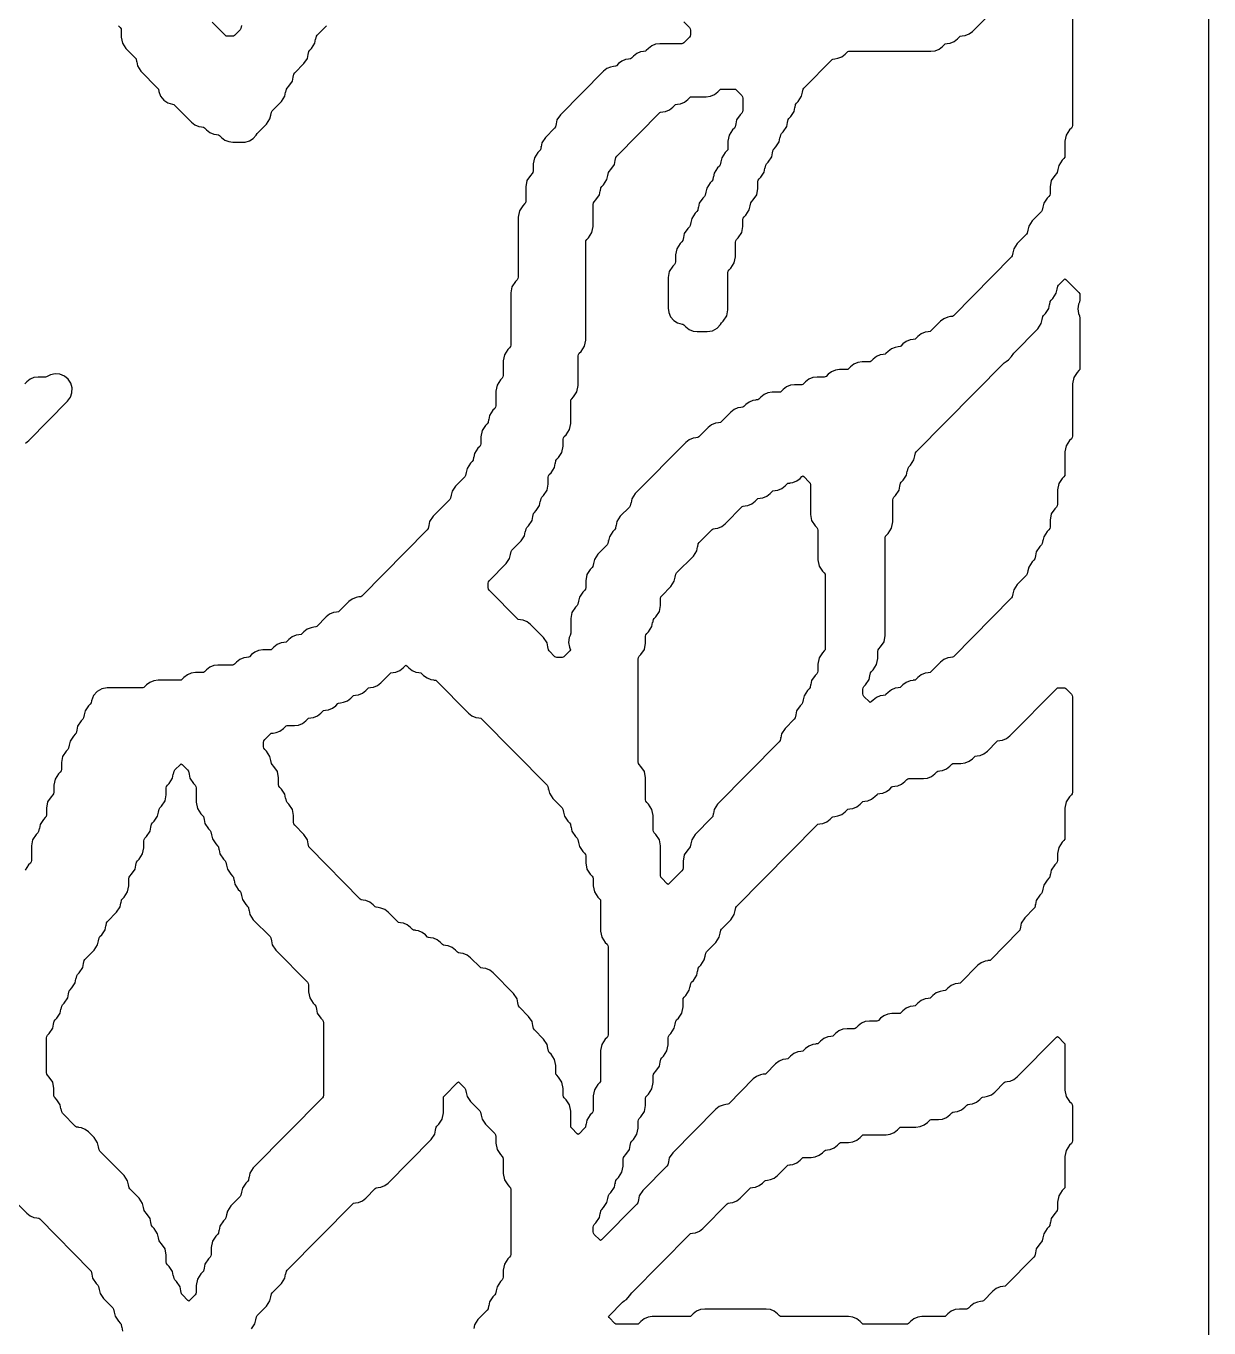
# Model space of a CAD drawing. Header units: millimetres. Extents: x 10 to 410, y 18 to 283.
# Drawn here: x 174.59 to 211.27, y 185.72 to 226.07 of the extents above; entities that cross this region are included whole.
import ezdxf

# ---------------------------------------------------------------- set-up
doc = ezdxf.new("R2010")
doc.units = ezdxf.units.MM
doc.layers.add('CUT', color=1, linetype='Continuous')

msp = doc.modelspace()

# ---------------------------------------------------------------- linework, layer by layer
at = {"layer": 'CUT'}
for points in [[(190.134, 157), (198.134, 157), (198.134, 160), (211.2679, 160), (211.2679, 280), (198.134, 280), (198.134, 283), (190.134, 283), (190.134, 280), (169.134, 280), (169.134, 283), (161.134, 283), (161.134, 280), (148, 280), (148, 160), (161.134, 160), (161.134, 157), (169.134, 157), (169.134, 160), (190.134, 160)], [(200.7748, 206.0257), (200.8002, 206.0641), (200.8536, 206.118), (200.9605, 206.2796), (200.9981, 206.4696), (200.9981, 206.6849), (201.007, 206.7301), (201.0324, 206.7685), (201.0858, 206.8224), (201.1927, 206.984), (201.2303, 207.174), (201.2303, 210.2069), (201.2392, 210.2521), (201.2647, 210.2905), (201.318, 210.3445), (201.425, 210.506), (201.4625, 210.6961), (201.4625, 211.3809), (201.4714, 211.4261), (201.4969, 211.4645), (201.5502, 211.5185), (201.6572, 211.68), (201.6815, 211.8032), (201.6852, 211.8025), (201.7036, 211.8957), (201.7291, 211.9341), (201.7824, 211.9881), (201.8894, 212.1496), (201.9137, 212.2728), (201.9175, 212.2721), (201.9359, 212.3653), (201.9613, 212.4037), (202.0147, 212.4577), (202.1216, 212.6192), (202.146, 212.7424), (202.1497, 212.7417), (202.1681, 212.8349), (202.1935, 212.8733), (204.9226, 215.6327), (204.9752, 215.6735), (205.0488, 215.7179), (205.1472, 215.8273), (205.2124, 215.9258), (205.9624, 216.6841), (206.0693, 216.8456), (206.0937, 216.9689), (206.0974, 216.9681), (206.1158, 217.0613), (206.1412, 217.0998), (206.1946, 217.1537), (206.3015, 217.3152), (206.3259, 217.4385), (206.3296, 217.4377), (206.348, 217.5309), (206.3735, 217.5694), (206.4268, 217.6233), (206.5338, 217.7848), (206.5581, 217.9081), (206.5618, 217.9073), (206.5802, 218.0005), (206.6057, 218.039), (206.7756, 218.2108), (206.8035, 218.2313), (206.8314, 218.2108), (207.2336, 217.8042), (207.259, 217.7657), (207.2679, 217.7205), (207.2679, 217.5835), (207.2537, 217.5116), (207.222, 217.4439), (207.2008, 217.2998), (207.222, 217.1556), (207.2537, 217.088), (207.2679, 217.0161), (207.2679, 215.4703), (207.259, 215.4251), (207.2336, 215.3866), (207.1802, 215.3327), (207.0733, 215.1712), (207.0357, 214.9811), (207.0357, 213.3571), (207.0268, 213.3118), (207.0013, 213.2734), (206.948, 213.2195), (206.841, 213.058), (206.8035, 212.8679), (206.8035, 212.1831), (206.7946, 212.1378), (206.7691, 212.0994), (206.7158, 212.0455), (206.6088, 211.8839), (206.5713, 211.6939), (206.5713, 211.2439), (206.5624, 211.1986), (206.5369, 211.1602), (206.4836, 211.1063), (206.3766, 210.9447), (206.3391, 210.7547), (206.3391, 210.5395), (206.3301, 210.4942), (206.3047, 210.4558), (206.2514, 210.4019), (206.1444, 210.2403), (206.1201, 210.1171), (206.1163, 210.1178), (206.0979, 210.0246), (206.0725, 209.9862), (206.0191, 209.9323), (205.9122, 209.7707), (205.8878, 209.6475), (205.8841, 209.6482), (205.8657, 209.555), (205.8403, 209.5166), (205.7869, 209.4627), (205.68, 209.3011), (205.6556, 209.1779), (205.6519, 209.1786), (205.6335, 209.0854), (205.608, 209.047), (205.3225, 208.7583), (205.2155, 208.5967), (205.1912, 208.4735), (205.1875, 208.4742), (205.1691, 208.381), (205.1436, 208.3426), (203.3434, 206.5224), (203.3185, 206.5031), (203.2545, 206.4946), (203.2547, 206.4934), (203.1664, 206.4817), (203.0452, 206.431), (202.9412, 206.3505), (202.6468, 206.0528), (202.6219, 206.0335), (202.5579, 206.025), (202.558, 206.0238), (202.4698, 206.0121), (202.3485, 205.9614), (202.2446, 205.8809), (202.1824, 205.818), (202.1574, 205.7987), (202.0934, 205.7902), (202.0936, 205.789), (202.0054, 205.7773), (201.8841, 205.7266), (201.7802, 205.6461), (201.7179, 205.5832), (201.693, 205.5639), (201.629, 205.5554), (201.6292, 205.5542), (201.5409, 205.5425), (201.4196, 205.4918), (201.3157, 205.4113), (201.2535, 205.3484), (201.2285, 205.3291), (201.1646, 205.3206), (201.1647, 205.3194), (201.0765, 205.3077), (200.9552, 205.257), (200.8513, 205.1765), (200.7937, 205.1183), (200.7658, 205.0979), (200.738, 205.1183), (200.568, 205.2902), (200.5426, 205.3286), (200.5336, 205.3738), (200.5336, 205.5109), (200.5426, 205.5561), (200.568, 205.5945), (200.6213, 205.6484), (200.7283, 205.81), (200.7526, 205.9332), (200.7564, 205.9325)], [(194.0404, 207.6693), (194.0659, 207.7077), (194.1192, 207.7617), (194.2262, 207.9232), (194.2637, 208.1132), (194.2637, 208.3285), (194.2727, 208.3737), (194.2981, 208.4121), (194.5837, 208.7009), (194.6906, 208.8624), (194.715, 208.9856), (194.7187, 208.9849), (194.7371, 209.0781), (194.7625, 209.1165), (195.2803, 209.6401), (195.3873, 209.8016), (195.4116, 209.9248), (195.4153, 209.9241), (195.4337, 210.0173), (195.4592, 210.0557), (195.866, 210.4671), (195.891, 210.4864), (195.955, 210.4949), (195.9548, 210.4961), (196.043, 210.5078), (196.1643, 210.5585), (196.2682, 210.639), (196.7949, 211.1715), (196.8199, 211.1908), (196.8838, 211.1993), (196.8837, 211.2005), (196.9719, 211.2122), (197.0932, 211.2629), (197.1971, 211.3434), (197.2594, 211.4063), (197.2843, 211.4256), (197.3483, 211.4341), (197.3481, 211.4353), (197.4364, 211.447), (197.5576, 211.4977), (197.6616, 211.5782), (197.7238, 211.6411), (197.7487, 211.6604), (197.8127, 211.6689), (197.8126, 211.6701), (197.9008, 211.6818), (198.0221, 211.7325), (198.126, 211.813), (198.1882, 211.8759), (198.2132, 211.8952), (198.2772, 211.9037), (198.277, 211.9049), (198.3652, 211.9166), (198.4865, 211.9673), (198.5904, 212.0478), (198.648, 212.106), (198.6759, 212.1264), (198.7037, 212.106), (198.8737, 211.9341), (198.8992, 211.8957), (198.9081, 211.8505), (198.9081, 210.9309), (198.9456, 210.7408), (199.0526, 210.5793), (199.1059, 210.5253), (199.1314, 210.4869), (199.1403, 210.4417), (199.1403, 209.5221), (199.1778, 209.332), (199.2848, 209.1705), (199.3381, 209.1165), (199.3636, 209.0781), (199.3725, 209.0329), (199.3725, 206.7826), (199.3636, 206.7374), (199.3381, 206.699), (199.2848, 206.6451), (199.1778, 206.4835), (199.1403, 206.2935), (199.1403, 206.0782), (199.1314, 206.033), (199.1059, 205.9946), (199.0526, 205.9407), (198.9456, 205.7791), (198.9213, 205.6559), (198.9176, 205.6566), (198.8992, 205.5634), (198.8737, 205.525), (198.8204, 205.4711), (198.7134, 205.3095), (198.6891, 205.1863), (198.6853, 205.187), (198.6669, 205.0938), (198.6415, 205.0554), (198.5882, 205.0014), (198.4812, 204.8399), (198.4569, 204.7167), (198.4531, 204.7174), (198.4347, 204.6242), (198.4093, 204.5858), (198.1237, 204.297), (198.0168, 204.1355), (197.9924, 204.0123), (197.9887, 204.013), (197.9703, 203.9198), (197.9448, 203.8814), (196.0338, 201.949), (195.9268, 201.7875), (195.9024, 201.6643), (195.8987, 201.665), (195.8803, 201.5718), (195.8549, 201.5334), (195.3371, 201.0098), (195.2301, 200.8483), (195.2058, 200.7251), (195.2021, 200.7258), (195.1837, 200.6326), (195.1582, 200.5942), (195.1049, 200.5402), (194.9979, 200.3787), (194.9604, 200.1886), (194.9604, 199.9734), (194.9514, 199.9282), (194.926, 199.8898), (194.5238, 199.4831), (194.4959, 199.4627), (194.4681, 199.4831), (194.2981, 199.655), (194.2727, 199.6934), (194.2637, 199.7386), (194.2637, 200.6582), (194.2262, 200.8483), (194.1192, 201.0098), (194.0659, 201.0638), (194.0404, 201.1022), (194.0315, 201.1474), (194.0315, 201.5974), (193.994, 201.7875), (193.887, 201.949), (193.8337, 202.003), (193.8082, 202.0414), (193.7993, 202.0866), (193.7993, 202.7715), (193.7618, 202.9615), (193.6548, 203.123), (193.6015, 203.177), (193.576, 203.2154), (193.5671, 203.2606), (193.5671, 206.4501), (193.576, 206.4953), (193.6015, 206.5337), (193.6548, 206.5876), (193.7618, 206.7492), (193.7993, 206.9392), (193.7993, 207.1545), (193.8082, 207.1997), (193.8337, 207.2381), (193.887, 207.2921), (193.994, 207.4536), (194.0183, 207.5768), (194.022, 207.5761)], [(182.0439, 203.5926), (181.9905, 203.6466), (181.9651, 203.685), (181.9562, 203.7302), (181.9562, 203.8672), (181.9651, 203.9125), (181.9905, 203.9509), (182.1652, 204.1275), (182.1901, 204.1468), (182.2541, 204.1553), (182.2539, 204.1565), (182.3422, 204.1682), (182.4635, 204.2189), (182.5674, 204.2994), (182.6296, 204.3623), (182.6545, 204.3816), (182.6858, 204.3857), (182.9085, 204.3857), (183.0388, 204.403), (183.1601, 204.4537), (183.264, 204.5342), (183.3263, 204.5971), (183.3512, 204.6164), (183.4152, 204.6249), (183.415, 204.6261), (183.5033, 204.6378), (183.6246, 204.6885), (183.7285, 204.769), (183.7907, 204.8319), (183.8156, 204.8512), (183.8796, 204.8597), (183.8795, 204.8609), (183.9677, 204.8726), (184.089, 204.9233), (184.1929, 205.0038), (184.2551, 205.0667), (184.2801, 205.086), (184.3441, 205.0945), (184.3439, 205.0957), (184.4321, 205.1074), (184.5534, 205.1581), (184.6573, 205.2386), (184.7196, 205.3015), (184.7445, 205.3208), (184.8085, 205.3293), (184.8083, 205.3305), (184.8966, 205.3422), (185.0179, 205.3929), (185.1218, 205.4734), (185.184, 205.5363), (185.2089, 205.5556), (185.2729, 205.5641), (185.2728, 205.5653), (185.361, 205.577), (185.4823, 205.6277), (185.5862, 205.7082), (185.8807, 206.0059), (185.9056, 206.0252), (185.9696, 206.0337), (185.9694, 206.0349), (186.0577, 206.0466), (186.179, 206.0973), (186.2829, 206.1778), (186.3404, 206.236), (186.3683, 206.2564), (186.3962, 206.236), (186.4537, 206.1778), (186.5577, 206.0973), (186.679, 206.0466), (186.7672, 206.0349), (186.767, 206.0337), (186.831, 206.0252), (186.8559, 206.0059), (186.9182, 205.943), (187.0221, 205.8625), (187.1434, 205.8118), (187.2316, 205.8001), (187.2315, 205.7989), (187.2954, 205.7904), (187.3204, 205.7711), (188.3115, 204.769), (188.4154, 204.6885), (188.5367, 204.6378), (188.6249, 204.6261), (188.6248, 204.6249), (188.6888, 204.6164), (188.7137, 204.5971), (190.7461, 202.5421), (190.7715, 202.5037), (190.7899, 202.4105), (190.7936, 202.4112), (190.818, 202.288), (190.9249, 202.1264), (191.2105, 201.8377), (191.236, 201.7993), (191.2544, 201.7061), (191.2581, 201.7068), (191.2824, 201.5836), (191.3894, 201.422), (191.4427, 201.3681), (191.4682, 201.3297), (191.4866, 201.2365), (191.4903, 201.2372), (191.5146, 201.114), (191.6216, 200.9524), (191.6749, 200.8985), (191.7004, 200.8601), (191.7188, 200.7669), (191.7225, 200.7676), (191.7469, 200.6444), (191.8538, 200.4828), (191.9072, 200.4289), (191.9326, 200.3905), (191.9415, 200.3452), (191.9415, 200.13), (191.9791, 199.94), (192.086, 199.7784), (192.1394, 199.7245), (192.1648, 199.6861), (192.1738, 199.6408), (192.1738, 199.4256), (192.2113, 199.2356), (192.3183, 199.074), (192.3716, 199.0201), (192.397, 198.9817), (192.406, 198.9364), (192.406, 198.0168), (192.4435, 197.8267), (192.5505, 197.6652), (192.6038, 197.6113), (192.6293, 197.5728), (192.6382, 197.5276), (192.6382, 194.8078), (192.6293, 194.7626), (192.6038, 194.7241), (192.5505, 194.6702), (192.4435, 194.5087), (192.406, 194.3186), (192.406, 193.399), (192.397, 193.3538), (192.3716, 193.3153), (192.3183, 193.2614), (192.2113, 193.0999), (192.1738, 192.9098), (192.1738, 192.4598), (192.1648, 192.4146), (192.1394, 192.3761), (192.086, 192.3222), (191.9791, 192.1607), (191.9547, 192.0374), (191.951, 192.0382), (191.9326, 191.945), (191.9072, 191.9065), (191.7372, 191.7347), (191.7093, 191.7142), (191.6815, 191.7347), (191.5115, 191.9065), (191.486, 191.945), (191.4771, 191.9902), (191.4771, 192.4402), (191.4396, 192.6303), (191.3326, 192.7918), (191.2793, 192.8457), (191.2538, 192.8842), (191.2449, 192.9294), (191.2449, 193.1446), (191.2074, 193.3347), (191.1004, 193.4962), (191.0471, 193.5501), (191.0216, 193.5886), (191.0127, 193.6338), (191.0127, 193.849), (190.9751, 194.0391), (190.8682, 194.2006), (190.8148, 194.2545), (190.7894, 194.293), (190.771, 194.3862), (190.7673, 194.3854), (190.7429, 194.5087), (190.636, 194.6702), (190.3504, 194.9589), (190.3249, 194.9974), (190.3065, 195.0906), (190.3028, 195.0898), (190.2785, 195.2131), (190.1715, 195.3746), (189.886, 195.6633), (189.8605, 195.7018), (189.8421, 195.795), (189.8384, 195.7942), (189.814, 195.9175), (189.7071, 196.079), (189.0695, 196.7237), (188.9656, 196.8042), (188.8443, 196.8548), (188.756, 196.8665), (188.7562, 196.8678), (188.6922, 196.8763), (188.6673, 196.8956), (188.3728, 197.1933), (188.2689, 197.2738), (188.1476, 197.3244), (188.0594, 197.3361), (188.0596, 197.3374), (187.9956, 197.3459), (187.9706, 197.3652), (187.9084, 197.4281), (187.8045, 197.5086), (187.6832, 197.5592), (187.595, 197.5709), (187.5951, 197.5722), (187.5311, 197.5807), (187.5062, 197.6), (187.444, 197.6629), (187.34, 197.7434), (187.2187, 197.794), (187.1305, 197.8057), (187.1307, 197.807), (187.0667, 197.8155), (187.0418, 197.8348), (186.9795, 197.8977), (186.8756, 197.9782), (186.7543, 198.0288), (186.6661, 198.0405), (186.6662, 198.0418), (186.6023, 198.0503), (186.5773, 198.0696), (186.5151, 198.1325), (186.4112, 198.213), (186.2899, 198.2636), (186.2016, 198.2753), (186.2018, 198.2766), (186.1378, 198.2851), (186.1129, 198.3044), (185.8184, 198.6021), (185.7145, 198.6826), (185.5932, 198.7332), (185.505, 198.7449), (185.5052, 198.7462), (185.4412, 198.7547), (185.4162, 198.774), (185.354, 198.8369), (185.2501, 198.9174), (185.1288, 198.968), (185.0406, 198.9797), (185.0407, 198.981), (184.9767, 198.9895), (184.9518, 199.0088), (183.3839, 200.5942), (183.3584, 200.6326), (183.34, 200.7258), (183.3363, 200.7251), (183.3119, 200.8483), (183.205, 201.0098), (182.9194, 201.2986), (182.894, 201.337), (182.885, 201.3822), (182.885, 201.5974), (182.8475, 201.7875), (182.7405, 201.949), (182.6872, 202.003), (182.6617, 202.0414), (182.6433, 202.1346), (182.6396, 202.1339), (182.6153, 202.2571), (182.5083, 202.4186), (182.455, 202.4726), (182.4295, 202.511), (182.4206, 202.5562), (182.4206, 202.7715), (182.3831, 202.9615), (182.2761, 203.123), (182.2228, 203.177), (182.1973, 203.2154), (182.1789, 203.3086), (182.1752, 203.3079), (182.1508, 203.4311)], [(192.4149, 189.3548), (192.4404, 189.3933), (192.4937, 189.4472), (192.6007, 189.6087), (192.625, 189.732), (192.6287, 189.7312), (192.6471, 189.8244), (192.6726, 189.8629), (192.7259, 189.9168), (192.8329, 190.0783), (192.8572, 190.2016), (192.8609, 190.2008), (192.8793, 190.294), (192.9048, 190.3325), (192.9581, 190.3864), (193.0651, 190.5479), (193.1026, 190.738), (193.1026, 190.9532), (193.1116, 190.9984), (193.137, 191.0369), (193.1904, 191.0908), (193.2973, 191.2523), (193.3217, 191.3756), (193.3254, 191.3748), (193.3438, 191.468), (193.3692, 191.5065), (193.4226, 191.5604), (193.5295, 191.7219), (193.5671, 191.912), (193.5671, 192.1272), (193.576, 192.1724), (193.6015, 192.2109), (193.6548, 192.2648), (193.7618, 192.4263), (193.7993, 192.6164), (193.7993, 192.8316), (193.8082, 192.8768), (193.8337, 192.9153), (193.887, 192.9692), (193.994, 193.1307), (194.0315, 193.3208), (194.0315, 193.536), (194.0404, 193.5812), (194.0659, 193.6197), (194.1192, 193.6736), (194.2262, 193.8351), (194.2505, 193.9584), (194.2543, 193.9576), (194.2727, 194.0508), (194.2981, 194.0893), (194.3514, 194.1432), (194.4584, 194.3047), (194.4959, 194.4948), (194.4959, 194.71), (194.5049, 194.7552), (194.5303, 194.7937), (194.5837, 194.8476), (194.6906, 195.0091), (194.715, 195.1324), (194.7187, 195.1316), (194.7371, 195.2248), (194.7625, 195.2633), (194.8159, 195.3172), (194.9228, 195.4787), (194.9604, 195.6688), (194.9604, 195.884), (194.9693, 195.9292), (194.9948, 195.9677), (195.0481, 196.0216), (195.1551, 196.1831), (195.1794, 196.3064), (195.1831, 196.3056), (195.2015, 196.3988), (195.227, 196.4373), (195.2803, 196.4912), (195.3873, 196.6527), (195.4116, 196.776), (195.4153, 196.7753), (195.4337, 196.8684), (195.4592, 196.9069), (195.5125, 196.9608), (195.6195, 197.1223), (195.6438, 197.2456), (195.6476, 197.2449), (195.666, 197.338), (195.6914, 197.3765), (195.977, 197.6652), (196.0839, 197.8267), (196.1083, 197.95), (196.112, 197.9493), (196.1304, 198.0425), (196.1559, 198.0809), (196.4414, 198.3696), (196.5484, 198.5311), (196.5727, 198.6544), (196.5764, 198.6537), (196.5948, 198.7469), (196.6203, 198.7853), (199.1171, 201.3099), (199.142, 201.3292), (199.206, 201.3377), (199.2059, 201.3389), (199.2941, 201.3506), (199.4154, 201.4012), (199.5193, 201.4817), (199.5815, 201.5447), (199.6065, 201.564), (199.6705, 201.5725), (199.6703, 201.5737), (199.7585, 201.5854), (199.8798, 201.636), (199.9837, 201.7165), (200.046, 201.7795), (200.0709, 201.7988), (200.1349, 201.8073), (200.1347, 201.8085), (200.223, 201.8202), (200.3443, 201.8708), (200.4482, 201.9513), (200.5104, 202.0143), (200.5354, 202.0336), (200.5993, 202.0421), (200.5992, 202.0433), (200.6874, 202.055), (200.8087, 202.1056), (200.9126, 202.1861), (200.9748, 202.2491), (200.9998, 202.2684), (201.0638, 202.2769), (201.0636, 202.2781), (201.1518, 202.2898), (201.2731, 202.3404), (201.377, 202.4209), (201.4393, 202.4839), (201.4642, 202.5032), (201.5282, 202.5117), (201.528, 202.5129), (201.6163, 202.5246), (201.7376, 202.5752), (201.8415, 202.6557), (201.9037, 202.7187), (201.9287, 202.738), (201.9599, 202.7421), (202.4149, 202.7421), (202.5452, 202.7594), (202.6665, 202.8101), (202.7704, 202.8905), (202.8326, 202.9535), (202.8575, 202.9728), (202.9215, 202.9813), (202.9214, 202.9825), (203.0096, 202.9942), (203.1309, 203.0449), (203.2348, 203.1253), (203.297, 203.1883), (203.322, 203.2076), (203.3532, 203.2117), (203.5759, 203.2117), (203.7062, 203.229), (203.8275, 203.2797), (203.9314, 203.3601), (203.9937, 203.4231), (204.0186, 203.4424), (204.0826, 203.4509), (204.0824, 203.4521), (204.1707, 203.4638), (204.292, 203.5145), (204.3959, 203.5949), (204.6903, 203.8927), (204.7153, 203.912), (204.7793, 203.9205), (204.7791, 203.9217), (204.8673, 203.9334), (204.9886, 203.9841), (205.0925, 204.0645), (206.5481, 205.5363), (206.573, 205.5556), (206.6043, 205.5597), (206.7705, 205.5597), (206.8018, 205.5556), (206.8267, 205.5363), (207.0013, 205.3597), (207.0268, 205.3213), (207.0357, 205.2761), (207.0357, 202.3214), (207.0268, 202.2762), (207.0013, 202.2378), (206.948, 202.1838), (206.841, 202.0223), (206.8035, 201.8322), (206.8035, 200.9126), (206.7946, 200.8674), (206.7691, 200.829), (206.7158, 200.775), (206.6088, 200.6135), (206.5713, 200.4234), (206.5713, 200.2082), (206.5624, 200.163), (206.5369, 200.1246), (206.4836, 200.0706), (206.3766, 199.9091), (206.3523, 199.7859), (206.3485, 199.7866), (206.3301, 199.6934), (206.3047, 199.655), (206.2514, 199.601), (206.1444, 199.4395), (206.1201, 199.3163), (206.1163, 199.317), (206.0979, 199.2238), (206.0725, 199.1854), (206.0191, 199.1314), (205.9122, 198.9699), (205.8878, 198.8467), (205.8841, 198.8474), (205.8657, 198.7542), (205.8403, 198.7158), (205.5547, 198.427), (205.4477, 198.2655), (205.4234, 198.1423), (205.4197, 198.143), (205.4013, 198.0498), (205.3758, 198.0114), (204.5045, 197.1304), (204.4796, 197.1111), (204.4156, 197.1026), (204.4158, 197.1013), (204.3275, 197.0896), (204.2062, 197.039), (204.1023, 196.9585), (203.5757, 196.426), (203.5507, 196.4067), (203.4867, 196.3982), (203.4869, 196.3969), (203.3987, 196.3852), (203.2774, 196.3346), (203.1735, 196.2541), (203.1112, 196.1912), (203.0863, 196.1719), (203.0223, 196.1634), (203.0225, 196.1621), (202.9342, 196.1504), (202.8129, 196.0998), (202.709, 196.0193), (202.6468, 195.9564), (202.6219, 195.9371), (202.5579, 195.9286), (202.558, 195.9273), (202.4698, 195.9156), (202.3485, 195.865), (202.2446, 195.7845), (202.1824, 195.7216), (202.1574, 195.7023), (202.0934, 195.6938), (202.0936, 195.6925), (202.0054, 195.6808), (201.8841, 195.6302), (201.7802, 195.5497), (201.7179, 195.4868), (201.693, 195.4675), (201.6617, 195.4633), (201.439, 195.4633), (201.3087, 195.446), (201.1874, 195.3954), (201.0835, 195.3149), (201.0213, 195.252), (200.9963, 195.2327), (200.9651, 195.2285), (200.7423, 195.2285), (200.612, 195.2112), (200.4908, 195.1606), (200.3868, 195.0801), (200.3246, 195.0172), (200.2997, 194.9979), (200.2684, 194.9937), (200.0457, 194.9937), (199.9154, 194.9764), (199.7941, 194.9258), (199.6902, 194.8453), (199.628, 194.7824), (199.603, 194.7631), (199.539, 194.7546), (199.5392, 194.7533), (199.451, 194.7416), (199.3297, 194.691), (199.2258, 194.6105), (199.1635, 194.5476), (199.1386, 194.5283), (199.0746, 194.5198), (199.0748, 194.5185), (198.9865, 194.5068), (198.8652, 194.4562), (198.7613, 194.3757), (198.6991, 194.3128), (198.6741, 194.2935), (198.6102, 194.285), (198.6103, 194.2837), (198.5221, 194.272), (198.4008, 194.2214), (198.2969, 194.1409), (198.2346, 194.078), (198.2097, 194.0587), (198.1457, 194.0502), (198.1459, 194.0489), (198.0576, 194.0372), (197.9364, 193.9866), (197.8324, 193.9061), (197.538, 193.6084), (197.5131, 193.5891), (197.4491, 193.5806), (197.4492, 193.5793), (197.361, 193.5676), (197.2397, 193.517), (197.1358, 193.4365), (196.3769, 192.6692), (196.352, 192.6498), (196.288, 192.6414), (196.2881, 192.6401), (196.1999, 192.6284), (196.0786, 192.5778), (195.9747, 192.4973), (194.6404, 191.1482), (194.5335, 190.9867), (194.5091, 190.8634), (194.5054, 190.8642), (194.487, 190.771), (194.4616, 190.7325), (193.7116, 189.9742), (193.6046, 189.8127), (193.5803, 189.6894), (193.5765, 189.6902), (193.5581, 189.597), (193.5327, 189.5585), (192.4338, 188.4475), (192.406, 188.427), (192.3781, 188.4475), (192.2081, 188.6193), (192.1827, 188.6578), (192.1738, 188.703), (192.1738, 188.84), (192.1827, 188.8852), (192.2081, 188.9237), (192.2615, 188.9776), (192.3684, 189.1391), (192.3928, 189.2624), (192.3965, 189.2616)], [(175.463, 195.2248), (175.4884, 195.2633), (175.5418, 195.3172), (175.6487, 195.4787), (175.6731, 195.602), (175.6768, 195.6012), (175.6952, 195.6944), (175.7206, 195.7329), (175.774, 195.7868), (175.8809, 195.9483), (175.9053, 196.0716), (175.909, 196.0708), (175.9274, 196.164), (175.9529, 196.2025), (176.0062, 196.2564), (176.1132, 196.4179), (176.1375, 196.5412), (176.1412, 196.5404), (176.1596, 196.6336), (176.1851, 196.6721), (176.2384, 196.726), (176.3454, 196.8875), (176.3697, 197.0108), (176.3734, 197.0101), (176.3918, 197.1032), (176.4173, 197.1417), (176.7029, 197.4304), (176.8098, 197.5919), (176.8342, 197.7152), (176.8379, 197.7145), (176.8563, 197.8077), (176.8817, 197.8461), (176.9351, 197.9), (177.042, 198.0615), (177.0664, 198.1848), (177.0701, 198.1841), (177.0885, 198.2773), (177.114, 198.3157), (177.3995, 198.6044), (177.5065, 198.7659), (177.5308, 198.8892), (177.5345, 198.8885), (177.5529, 198.9817), (177.5784, 199.0201), (177.6317, 199.074), (177.7387, 199.2356), (177.7762, 199.4256), (177.7762, 199.6408), (177.7852, 199.6861), (177.8106, 199.7245), (177.8639, 199.7784), (177.9709, 199.94), (177.9953, 200.0632), (177.999, 200.0625), (178.0174, 200.1557), (178.0428, 200.1941), (178.0962, 200.248), (178.2031, 200.4096), (178.2407, 200.5996), (178.2407, 200.8148), (178.2496, 200.8601), (178.275, 200.8985), (178.3284, 200.9524), (178.4354, 201.114), (178.4597, 201.2372), (178.4634, 201.2365), (178.4818, 201.3297), (178.5073, 201.3681), (178.5606, 201.422), (178.6676, 201.5836), (178.6919, 201.7068), (178.6956, 201.7061), (178.714, 201.7993), (178.7395, 201.8377), (178.7928, 201.8916), (178.8998, 202.0532), (178.9373, 202.2432), (178.9373, 202.4584), (178.9463, 202.5037), (178.9717, 202.5421), (179.025, 202.596), (179.132, 202.7576), (179.1563, 202.8808), (179.1601, 202.8801), (179.1785, 202.9733), (179.2039, 203.0117), (179.3739, 203.1836), (179.4018, 203.204), (179.4296, 203.1836), (179.5996, 203.0117), (179.625, 202.9733), (179.6434, 202.8801), (179.6472, 202.8808), (179.6715, 202.7576), (179.7785, 202.596), (179.8318, 202.5421), (179.8573, 202.5037), (179.8662, 202.4584), (179.8662, 202.0084), (179.9037, 201.8184), (180.0107, 201.6568), (180.064, 201.6029), (180.0895, 201.5645), (180.1079, 201.4713), (180.1116, 201.472), (180.1359, 201.3488), (180.2429, 201.1872), (180.2962, 201.1333), (180.3217, 201.0949), (180.3401, 201.0017), (180.3438, 201.0024), (180.3682, 200.8792), (180.4751, 200.7176), (180.5285, 200.6637), (180.5539, 200.6253), (180.5723, 200.5321), (180.576, 200.5328), (180.6004, 200.4096), (180.7073, 200.248), (180.7607, 200.1941), (180.7861, 200.1557), (180.8045, 200.0625), (180.8083, 200.0632), (180.8326, 199.94), (180.9396, 199.7784), (180.9929, 199.7245), (181.0184, 199.6861), (181.0368, 199.5929), (181.0405, 199.5936), (181.0648, 199.4704), (181.1718, 199.3088), (181.2251, 199.2549), (181.2506, 199.2165), (181.269, 199.1233), (181.2727, 199.124), (181.297, 199.0008), (181.404, 198.8392), (181.4573, 198.7853), (181.4828, 198.7469), (181.5012, 198.6537), (181.5049, 198.6544), (181.5293, 198.5311), (181.6362, 198.3696), (182.154, 197.8461), (182.1794, 197.8077), (182.1978, 197.7145), (182.2016, 197.7152), (182.2259, 197.5919), (182.3329, 197.4304), (183.3151, 196.4373), (183.3405, 196.3988), (183.3495, 196.3536), (183.3495, 196.1384), (183.387, 195.9483), (183.494, 195.7868), (183.5473, 195.7329), (183.5728, 195.6944), (183.5912, 195.6012), (183.5949, 195.602), (183.6192, 195.4787), (183.7262, 195.3172), (183.7795, 195.2633), (183.805, 195.2248), (183.8139, 195.1796), (183.8139, 192.9294), (183.805, 192.8842), (183.7795, 192.8457), (181.6362, 190.6786), (181.5293, 190.5171), (181.5049, 190.3938), (181.5012, 190.3946), (181.4828, 190.3014), (181.4573, 190.2629), (181.404, 190.209), (181.297, 190.0475), (181.2727, 189.9242), (181.269, 189.925), (181.2506, 189.8318), (181.2251, 189.7933), (180.9396, 189.5046), (180.8326, 189.3431), (180.8083, 189.2198), (180.8045, 189.2206), (180.7861, 189.1274), (180.7607, 189.0889), (180.7073, 189.035), (180.6004, 188.8735), (180.576, 188.7502), (180.5723, 188.751), (180.5539, 188.6578), (180.5285, 188.6193), (180.4751, 188.5654), (180.3682, 188.4039), (180.3306, 188.2138), (180.3306, 187.9986), (180.3217, 187.9534), (180.2962, 187.9149), (180.2429, 187.861), (180.1359, 187.6995), (180.1116, 187.5762), (180.1079, 187.577), (180.0895, 187.4838), (180.064, 187.4453), (180.0107, 187.3914), (179.9037, 187.2299), (179.8662, 187.0398), (179.8662, 186.8246), (179.8573, 186.7794), (179.8318, 186.7409), (179.6618, 186.5691), (179.634, 186.5486), (179.6061, 186.5691), (179.4361, 186.7409), (179.4107, 186.7794), (179.3923, 186.8725), (179.3886, 186.8718), (179.3642, 186.9951), (179.2573, 187.1566), (179.2039, 187.2105), (179.1785, 187.249), (179.1601, 187.3422), (179.1563, 187.3414), (179.132, 187.4647), (179.025, 187.6262), (178.9717, 187.6801), (178.9463, 187.7186), (178.9373, 187.7638), (178.9373, 187.979), (178.8998, 188.1691), (178.7928, 188.3306), (178.7395, 188.3845), (178.714, 188.423), (178.6956, 188.5162), (178.6919, 188.5154), (178.6676, 188.6387), (178.5606, 188.8002), (178.5073, 188.8541), (178.4818, 188.8926), (178.4634, 188.9858), (178.4597, 188.985), (178.4354, 189.1083), (178.3284, 189.2698), (178.275, 189.3237), (178.2496, 189.3622), (178.2312, 189.4554), (178.2275, 189.4546), (178.2031, 189.5779), (178.0962, 189.7394), (177.8106, 190.0281), (177.7852, 190.0666), (177.7668, 190.1598), (177.763, 190.159), (177.7387, 190.2823), (177.6317, 190.4438), (176.8817, 191.2021), (176.8563, 191.2406), (176.8379, 191.3338), (176.8342, 191.333), (176.8098, 191.4563), (176.7029, 191.6178), (176.5297, 191.7929), (176.4258, 191.8734), (176.3045, 191.924), (176.2163, 191.9357), (176.2164, 191.937), (176.1524, 191.9454), (176.1275, 191.9648), (175.7206, 192.3761), (175.6952, 192.4146), (175.6768, 192.5078), (175.6731, 192.507), (175.6487, 192.6303), (175.5418, 192.7918), (175.4884, 192.8457), (175.463, 192.8842), (175.454, 192.9294), (175.454, 193.1446), (175.4165, 193.3347), (175.3095, 193.4962), (175.2562, 193.5501), (175.2308, 193.5886), (175.2218, 193.6338), (175.2218, 194.71), (175.2308, 194.7552), (175.2562, 194.7937), (175.3095, 194.8476), (175.4165, 195.0091), (175.4409, 195.1324), (175.4446, 195.1316)], [(193.0794, 186.5174), (193.1321, 186.5582), (193.2057, 186.6026), (193.304, 186.712), (193.3692, 186.8104), (195.1694, 188.6306), (195.1943, 188.6499), (195.2583, 188.6584), (195.2582, 188.6597), (195.3464, 188.6714), (195.4677, 188.722), (195.5716, 188.8025), (196.3305, 189.5698), (196.3554, 189.5891), (196.4194, 189.5976), (196.4192, 189.5989), (196.5075, 189.6106), (196.6288, 189.6612), (196.7327, 189.7417), (197.0271, 190.0394), (197.0521, 190.0587), (197.1161, 190.0672), (197.1159, 190.0685), (197.2041, 190.0802), (197.3254, 190.1308), (197.4293, 190.2113), (197.4916, 190.2742), (197.5165, 190.2935), (197.5805, 190.302), (197.5803, 190.3033), (197.6686, 190.315), (197.7899, 190.3656), (197.8938, 190.4461), (198.1882, 190.7438), (198.2132, 190.7631), (198.2772, 190.7716), (198.277, 190.7729), (198.3652, 190.7846), (198.4865, 190.8352), (198.5904, 190.9157), (198.6527, 190.9786), (198.6776, 190.998), (198.7089, 191.0021), (198.9316, 191.0021), (199.0619, 191.0194), (199.1832, 191.07), (199.2871, 191.1505), (199.3493, 191.2134), (199.3743, 191.2328), (199.4382, 191.2412), (199.4381, 191.2425), (199.5263, 191.2542), (199.6476, 191.3048), (199.7515, 191.3853), (199.8138, 191.4482), (199.8387, 191.4676), (199.87, 191.4717), (200.0927, 191.4717), (200.223, 191.489), (200.3443, 191.5396), (200.4482, 191.6201), (200.5104, 191.683), (200.5354, 191.7024), (200.5666, 191.7065), (201.2538, 191.7065), (201.3841, 191.7238), (201.5054, 191.7744), (201.6093, 191.8549), (201.6715, 191.9178), (201.6964, 191.9372), (201.7277, 191.9413), (202.1826, 191.9413), (202.3129, 191.9586), (202.4342, 192.0092), (202.5381, 192.0897), (202.6004, 192.1526), (202.6253, 192.172), (202.6566, 192.1761), (202.8793, 192.1761), (203.0096, 192.1934), (203.1309, 192.244), (203.2348, 192.3245), (203.297, 192.3874), (203.322, 192.4068), (203.386, 192.4152), (203.3858, 192.4165), (203.474, 192.4282), (203.5953, 192.4788), (203.6992, 192.5593), (203.7615, 192.6222), (203.7864, 192.6416), (203.8504, 192.65), (203.8502, 192.6513), (203.9385, 192.663), (204.0598, 192.7136), (204.1637, 192.7941), (204.2259, 192.857), (204.2508, 192.8764), (204.3148, 192.8848), (204.3147, 192.8861), (204.4029, 192.8978), (204.5242, 192.9484), (204.6281, 193.0289), (204.9226, 193.3266), (204.9475, 193.346), (205.0115, 193.3544), (205.0113, 193.3557), (205.0996, 193.3674), (205.2209, 193.418), (205.3248, 193.4985), (206.5434, 194.7307), (206.5713, 194.7512), (206.5992, 194.7307), (206.7691, 194.5589), (206.7946, 194.5204), (206.8035, 194.4752), (206.8035, 193.086), (206.841, 192.8959), (206.948, 192.7344), (207.0013, 192.6805), (207.0268, 192.642), (207.0357, 192.5968), (207.0357, 191.5206), (207.0268, 191.4754), (207.0013, 191.4369), (206.948, 191.383), (206.841, 191.2215), (206.8035, 191.0314), (206.8035, 190.1118), (206.7946, 190.0666), (206.7691, 190.0281), (206.7158, 189.9742), (206.6088, 189.8127), (206.5713, 189.6226), (206.5713, 189.4074), (206.5624, 189.3622), (206.5369, 189.3237), (206.4836, 189.2698), (206.3766, 189.1083), (206.3523, 188.985), (206.3485, 188.9858), (206.3301, 188.8926), (206.3047, 188.8541), (206.2514, 188.8002), (206.1444, 188.6387), (206.1201, 188.5154), (206.1163, 188.5162), (206.0979, 188.423), (206.0725, 188.3845), (206.0191, 188.3306), (205.9122, 188.1691), (205.8878, 188.0458), (205.8841, 188.0466), (205.8657, 187.9534), (205.8403, 187.9149), (204.969, 187.0339), (204.944, 187.0146), (204.88, 187.0061), (204.8802, 187.0049), (204.792, 186.9932), (204.6707, 186.9426), (204.5668, 186.8621), (204.2723, 186.5643), (204.2474, 186.545), (204.1834, 186.5365), (204.1836, 186.5353), (204.0953, 186.5236), (203.974, 186.473), (203.8701, 186.3925), (203.8079, 186.3295), (203.7829, 186.3102), (203.7517, 186.3061), (203.529, 186.3061), (203.3987, 186.2888), (203.2774, 186.2382), (203.1735, 186.1577), (203.1112, 186.0947), (203.0863, 186.0754), (203.055, 186.0713), (202.3679, 186.0713), (202.2376, 186.054), (202.1163, 186.0034), (202.0124, 185.9229), (201.9501, 185.8599), (201.9252, 185.8406), (201.8939, 185.8365), (200.5666, 185.8365), (200.5354, 185.8406), (200.5104, 185.8599), (200.4482, 185.9229), (200.3443, 186.0034), (200.223, 186.054), (200.0927, 186.0713), (198.0122, 186.0713), (197.9809, 186.0754), (197.956, 186.0947), (197.8938, 186.1577), (197.7899, 186.2382), (197.6686, 186.2888), (197.5383, 186.3061), (195.6335, 186.3061), (195.5032, 186.2888), (195.382, 186.2382), (195.278, 186.1577), (195.2158, 186.0947), (195.1909, 186.0754), (195.1596, 186.0713), (194.008, 186.0713), (193.8777, 186.054), (193.7564, 186.0034), (193.6525, 185.9229), (193.5903, 185.8599), (193.5653, 185.8406), (193.5341, 185.8365), (192.9034, 185.8365), (192.8721, 185.8406), (192.8472, 185.8599), (192.6657, 186.0435), (192.6457, 186.0713), (192.6657, 186.0991)]]:
    msp.add_lwpolyline(points, close=True, dxfattribs=at)
for points in [[(207.0357, 230.9476), (207.0357, 222.9839), (207.0268, 222.9387), (207.0013, 222.9002), (206.948, 222.8463), (206.841, 222.6848), (206.8035, 222.4947), (206.8035, 222.0447), (206.7946, 221.9995), (206.7691, 221.961), (206.7158, 221.9071), (206.6088, 221.7456), (206.5845, 221.6223), (206.5808, 221.6231), (206.5624, 221.5299), (206.5369, 221.4914), (206.4836, 221.4375), (206.3766, 221.276), (206.3391, 221.0859), (206.3391, 220.8707), (206.3301, 220.8255), (206.3047, 220.787), (206.2514, 220.7331), (206.1444, 220.5716), (206.1201, 220.4483), (206.1163, 220.4491), (206.0979, 220.3559), (206.0725, 220.3174), (205.7869, 220.0287), (205.68, 219.8672), (205.6556, 219.7439), (205.6519, 219.7447), (205.6335, 219.6515), (205.608, 219.613), (205.3225, 219.3243), (205.2155, 219.1628), (205.1912, 219.0395), (205.1875, 219.0403), (205.1691, 218.9471), (205.1436, 218.9086), (203.3434, 217.0885), (203.3185, 217.0691), (203.2545, 217.0607), (203.2547, 217.0594), (203.1664, 217.0477), (203.0452, 216.9971), (202.9412, 216.9166), (202.6468, 216.6189), (202.6219, 216.5995), (202.5579, 216.591), (202.558, 216.5898), (202.4698, 216.5781), (202.3485, 216.5275), (202.2446, 216.447), (202.1824, 216.3841), (202.1574, 216.3647), (202.0934, 216.3562), (202.0936, 216.355), (202.0054, 216.3433), (201.8841, 216.2927), (201.7802, 216.2122), (201.7179, 216.1493), (201.693, 216.1299), (201.629, 216.1214), (201.6292, 216.1202), (201.5409, 216.1085), (201.4196, 216.0579), (201.3157, 215.9774), (201.2535, 215.9145), (201.2285, 215.8951), (201.1646, 215.8866), (201.1647, 215.8854), (201.0765, 215.8737), (200.9552, 215.8231), (200.8513, 215.7426), (200.789, 215.6796), (200.7641, 215.6603), (200.7328, 215.6562), (200.5101, 215.6562), (200.3798, 215.6389), (200.2585, 215.5883), (200.1546, 215.5078), (200.0924, 215.4448), (200.0675, 215.4255), (200.0362, 215.4214), (199.8135, 215.4214), (199.6832, 215.4041), (199.5619, 215.3535), (199.458, 215.273), (199.3957, 215.21), (199.3708, 215.1907), (199.3395, 215.1866), (199.1168, 215.1866), (198.9865, 215.1693), (198.8652, 215.1187), (198.7613, 215.0382), (198.6991, 214.9752), (198.6741, 214.9559), (198.6429, 214.9518), (198.4202, 214.9518), (198.2899, 214.9345), (198.1686, 214.8839), (198.0647, 214.8034), (198.0024, 214.7404), (197.9775, 214.7211), (197.9462, 214.717), (197.7235, 214.717), (197.5932, 214.6997), (197.4719, 214.6491), (197.368, 214.5686), (197.3058, 214.5056), (197.2808, 214.4863), (197.2168, 214.4778), (197.217, 214.4766), (197.1288, 214.4649), (197.0075, 214.4143), (196.9036, 214.3338), (196.8413, 214.2708), (196.8164, 214.2515), (196.7524, 214.243), (196.7526, 214.2418), (196.6643, 214.2301), (196.543, 214.1795), (196.4391, 214.099), (196.1447, 213.8012), (196.1197, 213.7819), (196.0558, 213.7734), (196.0559, 213.7722), (195.9677, 213.7605), (195.8464, 213.7099), (195.7425, 213.6294), (195.448, 213.3316), (195.4231, 213.3123), (195.3591, 213.3038), (195.3593, 213.3026), (195.271, 213.2909), (195.1497, 213.2403), (195.0458, 213.1598), (193.4793, 211.5759), (193.3724, 211.4143), (193.348, 211.2911), (193.3443, 211.2918), (193.3259, 211.1986), (193.3005, 211.1602), (193.0149, 210.8715), (192.9079, 210.7099), (192.8836, 210.5867), (192.8799, 210.5874), (192.8615, 210.4942), (192.836, 210.4558), (192.7827, 210.4019), (192.6757, 210.2403), (192.6514, 210.1171), (192.6477, 210.1178), (192.6293, 210.0246), (192.6038, 209.9862), (192.3183, 209.6975), (192.2113, 209.5359), (192.187, 209.4127), (192.1832, 209.4134), (192.1648, 209.3202), (192.1394, 209.2818), (192.086, 209.2279), (191.9791, 209.0663), (191.9415, 208.8763), (191.9415, 208.6611), (191.9326, 208.6158), (191.9072, 208.5774), (191.8538, 208.5235), (191.7469, 208.3619), (191.7225, 208.2387), (191.7188, 208.2394), (191.7004, 208.1462), (191.6749, 208.1078), (191.6216, 208.0539), (191.5146, 207.8923), (191.4771, 207.7023), (191.4771, 207.2523), (191.4619, 207.1752), (191.433, 207.1129), (191.4133, 206.9637), (191.4388, 206.8153), (191.454, 206.7857), (191.4704, 206.7348), (191.4496, 206.706), (191.2681, 206.5224), (191.2432, 206.5031), (191.2119, 206.499), (191.0457, 206.499), (191.0144, 206.5031), (190.9895, 206.5224), (190.8148, 206.699), (190.7894, 206.7374), (190.771, 206.8306), (190.7673, 206.8299), (190.7429, 206.9531), (190.636, 207.1147), (190.2306, 207.5245), (190.1267, 207.605), (190.0054, 207.6557), (189.9171, 207.6674), (189.9173, 207.6686), (189.8533, 207.6771), (189.8284, 207.6964), (188.9571, 208.5774), (188.9316, 208.6158), (188.9227, 208.6611), (188.9227, 208.7981), (188.9316, 208.8433), (188.9571, 208.8817), (189.4749, 209.4053), (189.5818, 209.5668), (189.6062, 209.69), (189.6099, 209.6893), (189.6283, 209.7825), (189.6537, 209.8209), (189.9393, 210.1097), (190.0463, 210.2712), (190.0706, 210.3944), (190.0743, 210.3937), (190.0927, 210.4869), (190.1182, 210.5253), (190.1715, 210.5793), (190.2785, 210.7408), (190.3028, 210.864), (190.3065, 210.8633), (190.3249, 210.9565), (190.3504, 210.9949), (190.4037, 211.0489), (190.5107, 211.2104), (190.535, 211.3336), (190.5388, 211.3329), (190.5572, 211.4261), (190.5826, 211.4645), (190.636, 211.5185), (190.7429, 211.68), (190.7805, 211.8701), (190.7805, 212.0853), (190.7894, 212.1305), (190.8148, 212.1689), (190.8682, 212.2229), (190.9751, 212.3844), (190.9995, 212.5076), (191.0032, 212.5069), (191.0216, 212.6001), (191.0471, 212.6385), (191.1004, 212.6925), (191.2074, 212.854), (191.2449, 213.0441), (191.2449, 213.2593), (191.2538, 213.3045), (191.2793, 213.3429), (191.3326, 213.3969), (191.4396, 213.5584), (191.4771, 213.7485), (191.4771, 214.4333), (191.486, 214.4785), (191.5115, 214.5169), (191.5648, 214.5709), (191.6718, 214.7324), (191.7093, 214.9225), (191.7093, 215.8421), (191.7183, 215.8873), (191.7437, 215.9258), (191.797, 215.9797), (191.904, 216.1412), (191.9415, 216.3313), (191.9415, 219.3641), (191.9505, 219.4093), (191.9759, 219.4478), (192.0293, 219.5017), (192.1362, 219.6632), (192.1738, 219.8533), (192.1738, 220.5381), (192.1827, 220.5833), (192.2081, 220.6218), (192.2615, 220.6757), (192.3684, 220.8372), (192.3928, 220.9605), (192.3965, 220.9597), (192.4149, 221.0529), (192.4404, 221.0914), (192.4937, 221.1453), (192.6007, 221.3068), (192.625, 221.4301), (192.6287, 221.4293), (192.6471, 221.5225), (192.6726, 221.561), (192.7259, 221.6149), (192.8329, 221.7764), (192.8572, 221.8997), (192.8609, 221.8989), (192.8793, 221.9921), (192.9048, 222.0306), (194.2405, 223.3811), (194.2655, 223.4005), (194.3294, 223.409), (194.3293, 223.4102), (194.4175, 223.4219), (194.5388, 223.4725), (194.6427, 223.553), (194.705, 223.6159), (194.7299, 223.6353), (194.7939, 223.6438), (194.7937, 223.645), (194.882, 223.6567), (195.0032, 223.7073), (195.1072, 223.7878), (195.1694, 223.8507), (195.1943, 223.8701), (195.2256, 223.8742), (195.6805, 223.8742), (195.8108, 223.8915), (195.9321, 223.9421), (196.036, 224.0226), (196.0983, 224.0855), (196.1232, 224.1049), (196.1545, 224.109), (196.5529, 224.109), (196.5842, 224.1049), (196.6091, 224.0855), (196.7837, 223.909), (196.8092, 223.8705), (196.8181, 223.8253), (196.8181, 223.4535), (196.8092, 223.4083), (196.7837, 223.3698), (196.7304, 223.3159), (196.6234, 223.1544), (196.5991, 223.0311), (196.5954, 223.0319), (196.577, 222.9387), (196.5515, 222.9002), (196.4982, 222.8463), (196.3912, 222.6848), (196.3537, 222.4947), (196.3537, 222.2795), (196.3448, 222.2343), (196.3193, 222.1958), (196.266, 222.1419), (196.159, 221.9804), (196.1347, 221.8571), (196.1309, 221.8579), (196.1125, 221.7647), (196.0871, 221.7262), (196.0338, 221.6723), (195.9268, 221.5108), (195.9024, 221.3875), (195.8987, 221.3883), (195.8803, 221.2951), (195.8549, 221.2566), (195.8015, 221.2027), (195.6946, 221.0412), (195.6702, 220.9179), (195.6665, 220.9187), (195.6481, 220.8255), (195.6227, 220.787), (195.5693, 220.7331), (195.4624, 220.5716), (195.438, 220.4483), (195.4343, 220.4491), (195.4159, 220.3559), (195.3904, 220.3174), (195.3371, 220.2635), (195.2301, 220.102), (195.2058, 219.9787), (195.2021, 219.9795), (195.1837, 219.8863), (195.1582, 219.8478), (195.1049, 219.7939), (194.9979, 219.6324), (194.9736, 219.5091), (194.9699, 219.5099), (194.9514, 219.4167), (194.926, 219.3782), (194.8727, 219.3243), (194.7657, 219.1628), (194.7282, 218.9727), (194.7282, 218.7575), (194.7192, 218.7123), (194.6938, 218.6738), (194.6404, 218.6199), (194.5335, 218.4584), (194.4959, 218.2683), (194.4959, 217.3255), (194.5165, 217.1836), (194.5765, 217.0533), (194.671, 216.9454), (194.7922, 216.8689), (194.9302, 216.8298), (194.9586, 216.826), (194.9836, 216.8067), (195.0458, 216.7438), (195.1497, 216.6633), (195.271, 216.6127), (195.4013, 216.5954), (195.7088, 216.5954), (195.8701, 216.6221), (196.0142, 216.6996), (196.1256, 216.8193), (196.1559, 216.865), (196.2092, 216.9189), (196.3162, 217.0804), (196.3537, 217.2705), (196.3537, 218.4249), (196.3626, 218.4701), (196.3881, 218.5086), (196.4414, 218.5625), (196.5484, 218.724), (196.5859, 218.9141), (196.5859, 219.3641), (196.5948, 219.4093), (196.6203, 219.4478), (196.6736, 219.5017), (196.7806, 219.6632), (196.8181, 219.8533), (196.8181, 220.0685), (196.8271, 220.1137), (196.8525, 220.1522), (196.9058, 220.2061), (197.0128, 220.3676), (197.0371, 220.4909), (197.0409, 220.4901), (197.0593, 220.5833), (197.0847, 220.6218), (197.1381, 220.6757), (197.245, 220.8372), (197.2826, 221.0273), (197.2826, 221.2425), (197.2915, 221.2877), (197.3169, 221.3262), (197.3703, 221.3801), (197.4772, 221.5416), (197.5016, 221.6649), (197.5053, 221.6641), (197.5237, 221.7573), (197.5492, 221.7958), (197.6025, 221.8497), (197.7095, 222.0112), (197.7338, 222.1345), (197.7375, 222.1337), (197.7559, 222.2269), (197.7814, 222.2654), (197.8347, 222.3193), (197.9417, 222.4808), (197.966, 222.6041), (197.9697, 222.6033), (197.9881, 222.6965), (198.0136, 222.735), (198.0669, 222.7889), (198.1739, 222.9504), (198.1982, 223.0737), (198.202, 223.0729), (198.2204, 223.1661), (198.2458, 223.2046), (198.2992, 223.2585), (198.4061, 223.42), (198.4305, 223.5433), (198.4342, 223.5425), (198.4526, 223.6357), (198.478, 223.6742), (198.5314, 223.7281), (198.6383, 223.8896), (198.6627, 224.0129), (198.6664, 224.0121), (198.6848, 224.1053), (198.7103, 224.1438), (199.5815, 225.0248), (199.6065, 225.0441), (199.6705, 225.0526), (199.6703, 225.0538), (199.7585, 225.0655), (199.8798, 225.1161), (199.9837, 225.1966), (200.046, 225.2596), (200.0709, 225.2789), (200.1022, 225.283), (202.6471, 225.283), (202.7774, 225.3003), (202.8987, 225.3509), (203.0026, 225.4314), (203.0648, 225.4944), (203.0898, 225.5137), (203.1537, 225.5222), (203.1536, 225.5234), (203.2418, 225.5351), (203.3631, 225.5857), (203.467, 225.6662), (203.5292, 225.7292), (203.5542, 225.7485), (203.6182, 225.757), (203.618, 225.7582), (203.7062, 225.7699), (203.8275, 225.8205), (203.9314, 225.901), (205.0335, 227.0153)], [(194.9836, 226.1988), (195.1582, 226.0222), (195.1837, 225.9838), (195.1926, 225.9385), (195.1926, 225.8015), (195.1837, 225.7563), (195.1582, 225.7179), (194.9836, 225.5413), (194.9586, 225.522), (194.9274, 225.5178), (194.2402, 225.5178), (194.1099, 225.5005), (193.9886, 225.4499), (193.8847, 225.3694), (193.8225, 225.3065), (193.7976, 225.2872), (193.7336, 225.2787), (193.7337, 225.2774), (193.6455, 225.2657), (193.5242, 225.2151), (193.4203, 225.1346), (193.3581, 225.0717), (193.3331, 225.0524), (193.2691, 225.0439), (193.2693, 225.0426), (193.1811, 225.0309), (193.0598, 224.9803), (192.9559, 224.8998), (192.8936, 224.8369), (192.8687, 224.8176), (192.8047, 224.8091), (192.8049, 224.8078), (192.7166, 224.7961), (192.5953, 224.7455), (192.4914, 224.665), (191.1572, 223.3159), (191.0502, 223.1544), (191.0259, 223.0311), (191.0221, 223.0319), (191.0037, 222.9387), (190.9783, 222.9002), (190.6927, 222.6115), (190.5858, 222.45), (190.5614, 222.3267), (190.5577, 222.3275), (190.5393, 222.2343), (190.5138, 222.1958), (190.4605, 222.1419), (190.3535, 221.9804), (190.316, 221.7903), (190.316, 221.5751), (190.3071, 221.5299), (190.2816, 221.4914), (190.2283, 221.4375), (190.1213, 221.276), (190.0838, 221.0859), (190.0838, 220.6359), (190.0749, 220.5907), (190.0494, 220.5522), (189.9961, 220.4983), (189.8891, 220.3368), (189.8516, 220.1467), (189.8516, 218.2879), (189.8426, 218.2427), (189.8172, 218.2042), (189.7639, 218.1503), (189.6569, 217.9888), (189.6194, 217.7987), (189.6194, 216.1747), (189.6104, 216.1295), (189.585, 216.091), (189.5316, 216.0371), (189.4247, 215.8756), (189.3871, 215.6855), (189.3871, 215.2355), (189.3782, 215.1903), (189.3528, 215.1518), (189.2994, 215.0979), (189.1925, 214.9364), (189.1549, 214.7463), (189.1549, 214.2963), (189.146, 214.251), (189.1205, 214.2126), (189.0672, 214.1587), (188.9602, 213.9972), (188.9359, 213.8739), (188.9322, 213.8746), (188.9138, 213.7814), (188.8883, 213.743), (188.835, 213.6891), (188.728, 213.5276), (188.6905, 213.3375), (188.6905, 213.1223), (188.6816, 213.077), (188.6561, 213.0386), (188.6028, 212.9847), (188.4958, 212.8231), (188.4715, 212.6999), (188.4677, 212.7006), (188.4493, 212.6074), (188.4239, 212.569), (188.3705, 212.5151), (188.2636, 212.3535), (188.2392, 212.2303), (188.2355, 212.231), (188.2171, 212.1378), (188.1917, 212.0994), (187.9061, 211.8107), (187.7991, 211.6491), (187.7748, 211.5259), (187.7711, 211.5266), (187.7527, 211.4334), (187.7272, 211.395), (187.2095, 210.8715), (187.1025, 210.7099), (187.0782, 210.5867), (187.0744, 210.5874), (187.056, 210.4942), (187.0306, 210.4558), (184.9982, 208.4008), (184.9733, 208.3815), (184.9093, 208.373), (184.9094, 208.3718), (184.8212, 208.3601), (184.6999, 208.3094), (184.596, 208.229), (184.3015, 207.9312), (184.2766, 207.9119), (184.2126, 207.9034), (184.2128, 207.9022), (184.1246, 207.8905), (184.0033, 207.8398), (183.8993, 207.7593), (183.6049, 207.4616), (183.58, 207.4423), (183.516, 207.4338), (183.5161, 207.4326), (183.4279, 207.4209), (183.3066, 207.3702), (183.2027, 207.2897), (183.1405, 207.2268), (183.1155, 207.2075), (183.0515, 207.199), (183.0517, 207.1978), (182.9635, 207.1861), (182.8422, 207.1354), (182.7383, 207.0549), (182.676, 206.992), (182.6511, 206.9727), (182.5871, 206.9642), (182.5873, 206.963), (182.499, 206.9513), (182.3777, 206.9006), (182.2738, 206.8201), (182.2116, 206.7572), (182.1866, 206.7379), (182.1554, 206.7338), (181.9327, 206.7338), (181.8024, 206.7165), (181.6811, 206.6658), (181.5772, 206.5853), (181.5149, 206.5224), (181.49, 206.5031), (181.426, 206.4946), (181.4262, 206.4934), (181.3379, 206.4817), (181.2166, 206.431), (181.1127, 206.3505), (181.0505, 206.2876), (181.0256, 206.2683), (180.9943, 206.2642), (180.5394, 206.2642), (180.4091, 206.2469), (180.2878, 206.1962), (180.1839, 206.1157), (180.1216, 206.0528), (180.0967, 206.0335), (180.0654, 206.0294), (179.8427, 206.0294), (179.7124, 206.0121), (179.5911, 205.9614), (179.4872, 205.8809), (179.425, 205.818), (179.4, 205.7987), (179.3688, 205.7945), (178.6816, 205.7945), (178.5513, 205.7773), (178.43, 205.7266), (178.3261, 205.6461), (178.2639, 205.5832), (178.2389, 205.5639), (178.2077, 205.5597), (177.1091, 205.5597), (176.9405, 205.5305), (176.7917, 205.446), (176.68, 205.3164), (176.6186, 205.1566), (176.6062, 205.0938), (176.5808, 205.0554), (176.5274, 205.0014), (176.4205, 204.8399), (176.3961, 204.7167), (176.3924, 204.7174), (176.374, 204.6242), (176.3485, 204.5858), (176.2952, 204.5318), (176.1882, 204.3703), (176.1639, 204.2471), (176.1602, 204.2478), (176.1418, 204.1546), (176.1163, 204.1162), (176.063, 204.0622), (175.956, 203.9007), (175.9317, 203.7775), (175.928, 203.7782), (175.9096, 203.685), (175.8841, 203.6466), (175.8308, 203.5926), (175.7238, 203.4311), (175.6863, 203.2411), (175.6863, 203.0258), (175.6773, 202.9806), (175.6519, 202.9422), (175.5985, 202.8882), (175.4916, 202.7267), (175.454, 202.5366), (175.454, 202.3214), (175.4451, 202.2762), (175.4197, 202.2378), (175.3663, 202.1838), (175.2594, 202.0223), (175.2218, 201.8322), (175.2218, 201.617), (175.2129, 201.5718), (175.1874, 201.5334), (175.1341, 201.4794), (175.0271, 201.3179), (175.0028, 201.1947), (174.9991, 201.1954), (174.9807, 201.1022), (174.9552, 201.0638), (174.9019, 201.0098), (174.7949, 200.8483), (174.7574, 200.6582), (174.7574, 200.2082), (174.7485, 200.163), (174.723, 200.1246), (174.6697, 200.0706), (174.5627, 199.9091)], [(177.4563, 226.0761), (177.5096, 226.0222), (177.5351, 225.9838), (177.544, 225.9385), (177.544, 225.7233), (177.5815, 225.5332), (177.6885, 225.3717), (177.9741, 225.083), (177.9995, 225.0445), (178.0179, 224.9514), (178.0216, 224.9521), (178.046, 224.8288), (178.1529, 224.6673), (178.6707, 224.1438), (178.6962, 224.1053), (178.7094, 224.0385), (178.7625, 223.8931), (178.8577, 223.7709), (178.9856, 223.6836), (179.1342, 223.6397), (179.1678, 223.6353), (179.1927, 223.6159), (179.7194, 223.0834), (179.8233, 223.0029), (179.9446, 222.9523), (180.0329, 222.9406), (180.0327, 222.9393), (180.0967, 222.9309), (180.1216, 222.9115), (180.1839, 222.8486), (180.2878, 222.7681), (180.4091, 222.7175), (180.4973, 222.7058), (180.4971, 222.7045), (180.5611, 222.6961), (180.5861, 222.6767), (180.6483, 222.6138), (180.7522, 222.5333), (180.8735, 222.4827), (181.0038, 222.4654), (181.2265, 222.4654), (181.2413, 222.4634), (181.3806, 222.4645), (181.5141, 222.504), (181.6316, 222.5788), (181.7239, 222.683), (181.7583, 222.735), (182.0439, 223.0237), (182.1508, 223.1852), (182.1752, 223.3085), (182.1789, 223.3077), (182.1973, 223.4009), (182.2228, 223.4394), (182.5083, 223.7281), (182.6153, 223.8896), (182.6396, 224.0129), (182.6433, 224.0121), (182.6617, 224.1053), (182.6872, 224.1438), (182.7405, 224.1977), (182.8475, 224.3592), (182.8718, 224.4825), (182.8756, 224.4817), (182.894, 224.5749), (182.9194, 224.6134), (183.205, 224.9021), (183.3119, 225.0636), (183.3363, 225.1869), (183.34, 225.1862), (183.3584, 225.2793), (183.3839, 225.3178), (183.4372, 225.3717), (183.5442, 225.5332), (183.5685, 225.6565), (183.5722, 225.6558), (183.5906, 225.749), (183.6161, 225.7874), (183.9016, 226.0761)], [(181.269, 226.0843), (181.2506, 225.9911), (181.2251, 225.9527), (181.0505, 225.7761), (181.0256, 225.7568), (180.9943, 225.7526), (180.8281, 225.7526), (180.7968, 225.7568), (180.7719, 225.7761), (180.365, 226.1875)], [(174.568, 213.1413), (174.6719, 213.2218), (175.8766, 214.4398), (175.9649, 214.561), (176.0132, 214.7029), (176.0173, 214.8528), (175.9768, 214.9972), (175.8953, 215.123), (175.7802, 215.219), (175.6418, 215.2766), (175.4925, 215.2906), (175.3458, 215.2597), (175.2269, 215.1934), (175.2207, 215.1908), (175.1888, 215.1866), (174.9661, 215.1866), (174.8358, 215.1693), (174.7145, 215.1187), (174.6106, 215.0382), (174.5484, 214.9752)], [(181.5794, 185.6904), (181.6864, 185.8519), (181.7107, 185.9751), (181.7145, 185.9744), (181.7329, 186.0676), (181.7583, 186.106), (182.0439, 186.3948), (182.1508, 186.5563), (182.1752, 186.6795), (182.1789, 186.6788), (182.1973, 186.772), (182.2228, 186.8104), (182.5083, 187.0992), (182.6153, 187.2607), (182.6396, 187.384), (182.6433, 187.3832), (182.6617, 187.4764), (182.6872, 187.5148), (184.7196, 189.5698), (184.7445, 189.5891), (184.8085, 189.5976), (184.8083, 189.5989), (184.8966, 189.6106), (185.0179, 189.6612), (185.1218, 189.7417), (185.4162, 190.0394), (185.4412, 190.0587), (185.5052, 190.0672), (185.505, 190.0685), (185.5932, 190.0802), (185.7145, 190.1308), (185.8184, 190.2113), (187.1527, 191.5604), (187.2596, 191.7219), (187.284, 191.8452), (187.2877, 191.8444), (187.3061, 191.9376), (187.3316, 191.9761), (187.3849, 192.03), (187.4919, 192.1915), (187.5294, 192.3816), (187.5294, 192.8316), (187.5383, 192.8768), (187.5638, 192.9153), (187.966, 193.3219), (187.9938, 193.3424), (188.0217, 193.3219), (188.1917, 193.1501), (188.2171, 193.1116), (188.2355, 193.0184), (188.2392, 193.0192), (188.2636, 192.8959), (188.3705, 192.7344), (188.6561, 192.4457), (188.6816, 192.4072), (188.7, 192.314), (188.7037, 192.3148), (188.728, 192.1915), (188.835, 192.03), (189.1205, 191.7413), (189.146, 191.7028), (189.1549, 191.6576), (189.1549, 191.4424), (189.1925, 191.2523), (189.2994, 191.0908), (189.3528, 191.0369), (189.3782, 190.9984), (189.3871, 190.9532), (189.3871, 190.5032), (189.4247, 190.3131), (189.5316, 190.1516), (189.585, 190.0977), (189.6104, 190.0592), (189.6194, 190.014), (189.6194, 187.9986), (189.6104, 187.9534), (189.585, 187.9149), (189.5316, 187.861), (189.4247, 187.6995), (189.3871, 187.5094), (189.3871, 187.2942), (189.3782, 187.249), (189.3528, 187.2105), (189.2994, 187.1566), (189.1925, 186.9951), (189.1681, 186.8718), (189.1644, 186.8725), (189.146, 186.7794), (189.1205, 186.7409), (189.0672, 186.687), (188.9602, 186.5255), (188.9359, 186.4022), (188.9322, 186.4029), (188.9138, 186.3098), (188.8883, 186.2713), (188.6028, 185.9826), (188.4958, 185.8211), (188.4715, 185.6978)], [(174.0839, 189.8046), (174.6106, 189.2721), (174.7145, 189.1916), (174.8358, 189.141), (174.9241, 189.1293), (174.9239, 189.128), (174.9879, 189.1195), (175.0128, 189.1002), (176.5808, 187.5148), (176.6062, 187.4764), (176.6246, 187.3832), (176.6283, 187.384), (176.6527, 187.2607), (176.7596, 187.0992), (176.813, 187.0452), (176.8384, 187.0068), (176.8568, 186.9136), (176.8606, 186.9144), (176.8849, 186.7911), (176.9919, 186.6296), (177.2774, 186.3408), (177.3029, 186.3024), (177.3213, 186.2092), (177.325, 186.2099), (177.3493, 186.0867), (177.4563, 185.9252), (177.5096, 185.8712), (177.5351, 185.8328), (177.5535, 185.7396), (177.5572, 185.7403), (177.5815, 185.6171)]]:
    msp.add_lwpolyline(points, dxfattribs=at)

doc.saveas('drawing.dxf')
